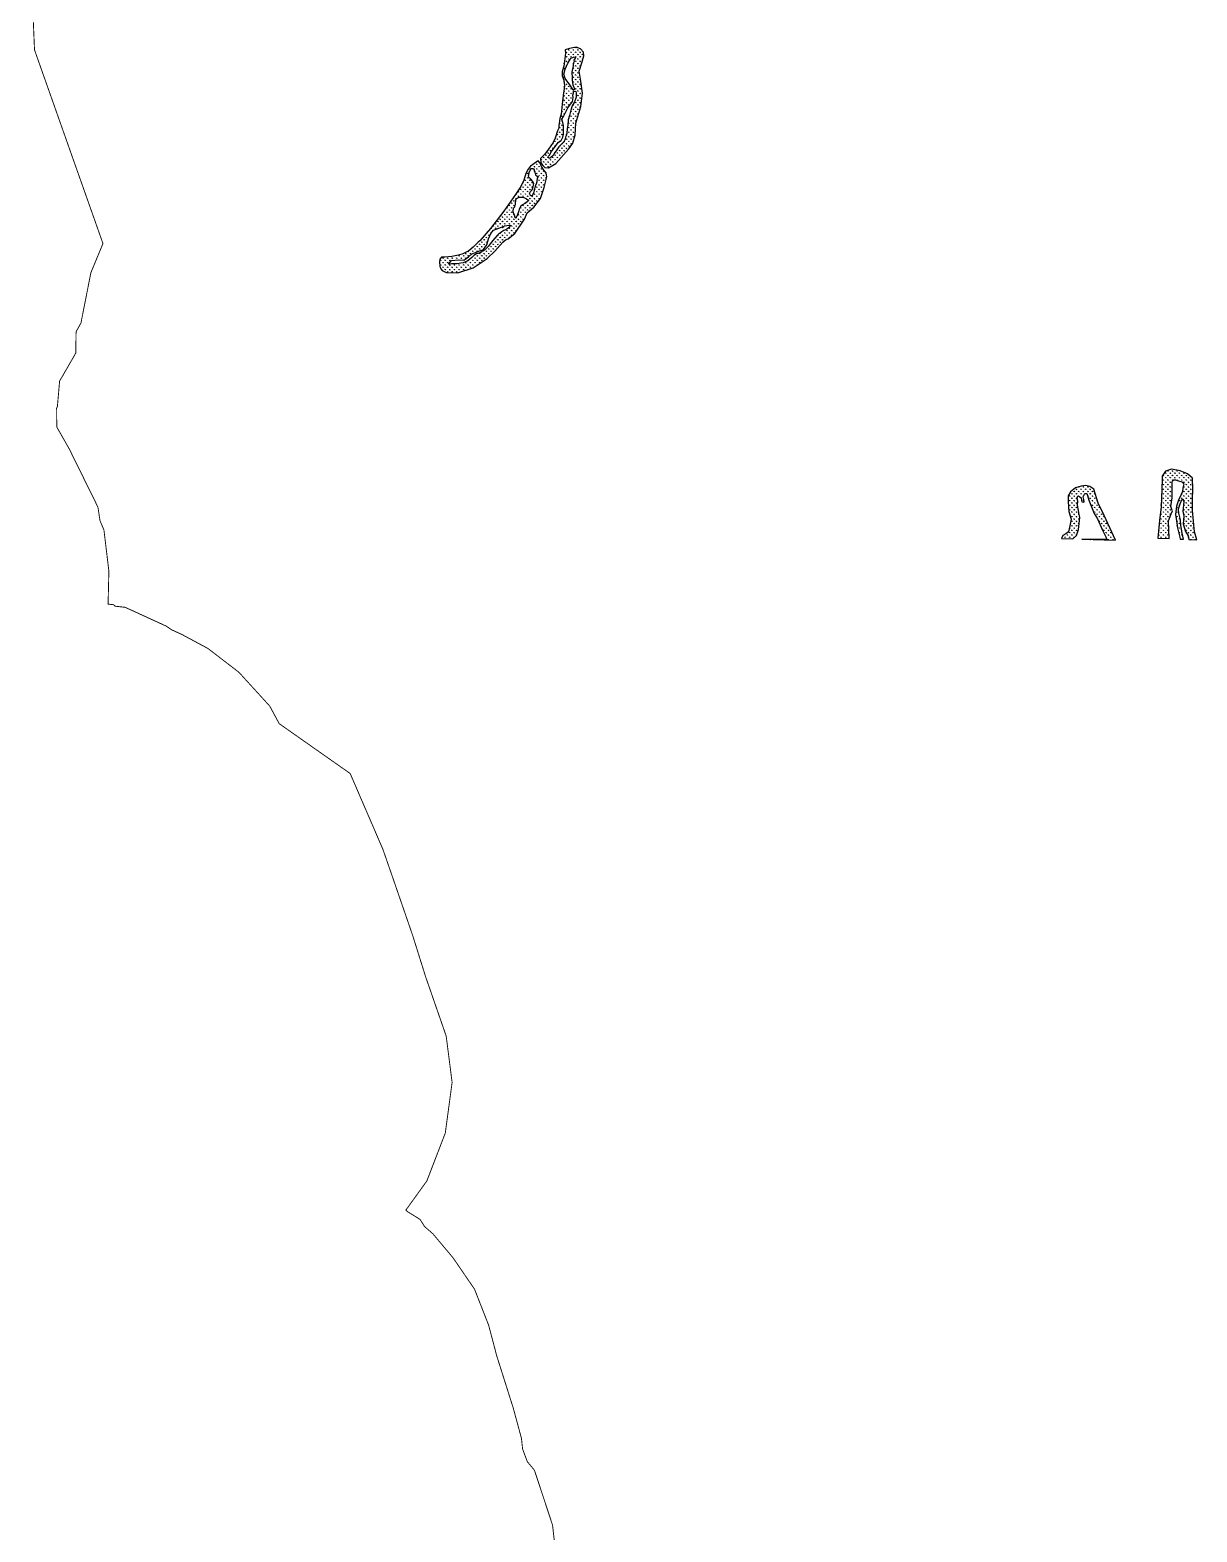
# Model space of a CAD drawing. Header units: metres. Extents: x 255476 to 378809, y 1739479 to 2227865.
# Drawn here: x 326743 to 333238, y 1805524 to 1813879 of the extents above; entities that cross this region are included whole.
import ezdxf

# ---------------------------------------------------------------- set-up
doc = ezdxf.new("R2010")
doc.units = ezdxf.units.M
doc.header["$MEASUREMENT"] = 0
doc.layers.add('COASTLINE', color=5, linetype='Continuous')
doc.layers.add('MANGROOVE BUFFER ZONE', color=120, linetype='Continuous')

msp = doc.modelspace()

# ---------------------------------------------------------------- hatches: boundary and pattern name
at = {"layer": 'MANGROOVE BUFFER ZONE'}
h = msp.add_hatch(dxfattribs=at)
h.set_pattern_fill('GRASS', color=256, scale=18)
h.paths.add_polyline_path([(329741.6, 1813218.9), (329764.2, 1813249), (329776.5, 1813293.7), (329780.1, 1813360.6), (329809.4, 1813454.5), (329818.3, 1813528.6), (329809.1, 1813593.6), (329800.3, 1813649.6), (329815.7, 1813702.2), (329825.6, 1813735.5), (329822.7, 1813756.1), (329806.1, 1813774.7), (329782.9, 1813783.7), (329746.4, 1813775.6), (329721, 1813768), (329722.7, 1813750), (329718.3, 1813705.6), (329714, 1813677.3), (329705.7, 1813649.1), (329705.6, 1813641), (329705.5, 1813624.8), (329713.4, 1813600.5), (329717.2, 1813568.1), (329708.6, 1813499.5), (329704.3, 1813467.1), (329699.8, 1813410.6), (329691.6, 1813386.4), (329687.2, 1813346), (329687.2, 1813341.9), (329687.1, 1813333.8), (329678.9, 1813317.7), (329666.5, 1813277.4), (329654.1, 1813253.2), (329629.6, 1813217), (329609.2, 1813188.9), (329584.7, 1813164.8), (329586.3, 1813139.6), (329597.2, 1813125.1), (329608.1, 1813114.4), (329629.2, 1813111.6), (329670.2, 1813136.8)])
h.paths.add_polyline_path([(329685.8, 1813228.9), (329675.8, 1813213), (329660.3, 1813191.8), (329654, 1813180.4), (329642.3, 1813170), (329639.8, 1813166.7), (329630.3, 1813166.5), (329628.3, 1813170.5), (329627.6, 1813173.3), (329629.7, 1813177.1), (329634.7, 1813183.5), (329646.2, 1813202.5), (329660.8, 1813222.8), (329684.8, 1813254.3), (329699.2, 1813265.2), (329704.7, 1813274.9), (329709.4, 1813283.6), (329712.3, 1813299.5), (329712.6, 1813347.6), (329709.2, 1813363.8), (329703.9, 1813383), (329711.4, 1813398.3), (329736.7, 1813446.6), (329762.1, 1813481.9), (329765.5, 1813503.7), (329765, 1813517.4), (329767.1, 1813529.8), (329768.4, 1813537.6), (329775.8, 1813539.1), (329780.2, 1813537.4), (329782.3, 1813529.5), (329782.6, 1813505.4), (329774.3, 1813480.1), (329760.8, 1813457.4), (329753.1, 1813432.6), (329745.7, 1813402.8), (329737.7, 1813378.6), (329736.4, 1813349.4), (329732.7, 1813330.8), (329730.3, 1813303.3), (329727.9, 1813290.3), (329723.5, 1813283.1), (329719.7, 1813268.9), (329716.2, 1813260.4), (329709.8, 1813253.3), (329697.7, 1813240.9)], flags=16)
h.paths.add_polyline_path([(329767, 1813546), (329762.2, 1813551.4), (329748.4, 1813573.2), (329721.2, 1813609.9), (329714.7, 1813633.3), (329721.8, 1813661.6), (329736, 1813695.1), (329748.9, 1813715.2), (329753, 1813722.4), (329764.3, 1813726.3), (329771.7, 1813729.4), (329775.5, 1813728.9), (329778.1, 1813728.3), (329778.6, 1813724.9), (329776.5, 1813721.7), (329769.9, 1813712), (329770.9, 1813703.4), (329767.9, 1813696.8), (329766.8, 1813685.7), (329765.3, 1813678.9), (329759.1, 1813644.7), (329759.6, 1813612.4), (329760, 1813600.2), (329764.8, 1813574.5), (329773, 1813552.1), (329773, 1813547.4), (329769.2, 1813546.4)], flags=16)
h = msp.add_hatch(dxfattribs=at)
h.set_pattern_fill('GRASS', color=256, scale=18)
h.paths.add_polyline_path([(329583.7, 1812941.2), (329604.8, 1813003.1), (329619.4, 1813062.8), (329615.7, 1813084.3), (329601.9, 1813099.2), (329589.2, 1813119), (329582.7, 1813138.8), (329570.6, 1813150.9), (329568.4, 1813148.8), (329540, 1813128.8), (329527.8, 1813120.8), (329515.5, 1813104.7), (329503.2, 1813080.5), (329490.8, 1813044.2), (329474.4, 1813008), (329445.7, 1812963.7), (329380.3, 1812871.2), (329306.8, 1812774.8), (329245.7, 1812706.5), (329237.5, 1812698.5), (329209, 1812670.4), (329184.6, 1812650.4), (329152.1, 1812634.4), (329127.8, 1812626.5), (329091.4, 1812618.7), (329050.9, 1812615), (329032.7, 1812615.1), (329024.5, 1812604.3), (329021.6, 1812588.5), (329023.9, 1812565.7), (329029.3, 1812550.6), (329037.6, 1812541.6), (329059.5, 1812529.8), (329124.5, 1812528.7), (329209.4, 1812556.4), (329287.8, 1812607.7), (329331, 1812649.1), (329374, 1812698.1), (329390, 1812711.1), (329403.7, 1812717.9), (329441.8, 1812747), (329495.3, 1812826.4), (329509.3, 1812862.8), (329546.8, 1812893.7)])
h.paths.add_polyline_path([(329517.8, 1812930.7), (329514.8, 1812927.8), (329509.9, 1812922.5), (329496.2, 1812914.8), (329484.9, 1812907.1), (329475.3, 1812898.8), (329468.1, 1812886.3), (329461.5, 1812867.7), (329460.1, 1812862.2), (329456.1, 1812852.3), (329453.7, 1812846.9), (329452.7, 1812841.9), (329450, 1812841.1), (329448.4, 1812838.5), (329448.3, 1812833.8), (329447.3, 1812832.8), (329444.9, 1812833.6), (329442.3, 1812838.4), (329441.8, 1812844.1), (329439.3, 1812849.3), (329434.8, 1812862.4), (329431.9, 1812870.8), (329431.4, 1812879), (329433.2, 1812883.3), (329436.7, 1812890.3), (329440.8, 1812894.9), (329442, 1812897.5), (329443.8, 1812904.9), (329444.7, 1812907.6), (329447.7, 1812937.1), (329449.5, 1812940.5), (329454.6, 1812944.5), (329466, 1812949.4), (329481.8, 1812949.8), (329491.6, 1812948.2), (329498, 1812944.5), (329507, 1812939.2), (329514.2, 1812934.6), (329517.3, 1812934.7), (329517.8, 1812933.3)], flags=16)
h.paths.add_polyline_path([(329533.2, 1812956.5), (329528.8, 1812958.3), (329523.5, 1812970.5), (329527.9, 1812981.2), (329538.7, 1812989.4), (329543.6, 1813006.3), (329546.2, 1813018.4), (329546.6, 1813025.4), (329541, 1813036.1), (329530.1, 1813049.2), (329519.6, 1813059.8), (329518.1, 1813068), (329519.1, 1813074), (329522.1, 1813087.1), (329526.8, 1813099.1), (329531.6, 1813109.6), (329539.2, 1813109.4), (329542.2, 1813109.1), (329545.5, 1813106.7), (329548.6, 1813102.1), (329549.6, 1813094.7), (329552.2, 1813087.5), (329556.2, 1813074.1), (329566.6, 1813066.2), (329572.3, 1813064.3), (329570.3, 1813060.3), (329566, 1813055), (329563.4, 1813038.6), (329562.3, 1813027.5), (329554.9, 1813010), (329550.9, 1812995.9), (329546.8, 1812977.5), (329541, 1812965.3), (329537.3, 1812957.5)], flags=16)
h.paths.add_polyline_path([(329417.4, 1812790.8), (329413.4, 1812783.5), (329403, 1812775), (329391.3, 1812768.1), (329379.9, 1812762.9), (329369.4, 1812756.7), (329360.9, 1812750.9), (329350.5, 1812743.1), (329343.3, 1812736.5), (329330.6, 1812720.8), (329310.6, 1812696.8), (329295, 1812677.5), (329273.2, 1812655.1), (329263.3, 1812647.9), (329248.9, 1812640.1), (329227.9, 1812633.2), (329214.1, 1812624.7), (329207.9, 1812619.4), (329202.5, 1812613), (329180.3, 1812595.2), (329153, 1812584.8), (329140.8, 1812581.4), (329120.6, 1812577.7), (329100.5, 1812579.2), (329089, 1812577.8), (329077.6, 1812576.6), (329073, 1812577.1), (329071.5, 1812577.2), (329089.5, 1812596.1), (329128.2, 1812600.8), (329156.7, 1812599.2), (329183.7, 1812617.5), (329202, 1812634.1), (329221.8, 1812641.7), (329244.8, 1812649.9), (329264.6, 1812657.1), (329276.7, 1812671), (329285.7, 1812684.9), (329295.6, 1812716.9), (329307.9, 1812747.4), (329322.1, 1812766), (329337, 1812771.8), (329366.9, 1812781.5), (329370.3, 1812781.1), (329380.2, 1812785.5), (329384.1, 1812789.3), (329397.5, 1812791.8), (329413.7, 1812792.7)], flags=16)
h = msp.add_hatch(dxfattribs=at)
h.set_pattern_fill('GRASS', color=256, scale=18)
h.paths.add_polyline_path([(333078.8, 1811148.9), (333094.1, 1811187.9), (333101.5, 1811203.4), (333097.1, 1811212.5), (333092, 1811228), (333099.2, 1811277.3), (333100, 1811355.6), (333100, 1811365), (333103.6, 1811372.2), (333109.5, 1811376.8), (333118.4, 1811376.4), (333135, 1811370.9), (333154.2, 1811366.3), (333164.8, 1811353.9), (333158.7, 1811332.4), (333158, 1811311.9), (333150.1, 1811294.4), (333135.3, 1811264.1), (333123.8, 1811230.4), (333118.5, 1811183.8), (333124.4, 1811148.7), (333129.1, 1811109.2), (333142.6, 1811058.1), (333144.9, 1811047.1), (333162.1, 1811046.4), (333156.2, 1811080.9), (333147.9, 1811122.9), (333145.4, 1811153.9), (333137.6, 1811191.3), (333134.8, 1811213.4), (333135.1, 1811215.5), (333142.5, 1811237.6), (333150.5, 1811257.2), (333159.9, 1811271), (333165.5, 1811254.2), (333158.7, 1811203), (333164.8, 1811174.9), (333161.6, 1811131.9), (333174.9, 1811089.1), (333189, 1811064.8), (333192.8, 1811045.2), (333237.9, 1811043.4), (333223.3, 1811086.8), (333212.5, 1811205.8), (333213.8, 1811265.6), (333215, 1811325.4), (333213.5, 1811386.1), (333184.7, 1811409.6), (333145, 1811427), (333096.6, 1811435.5), (333062.2, 1811425.6), (333044.8, 1811397.1), (333043.6, 1811379.3), (333038.4, 1811225.7), (333028.9, 1811151.3), (333020.4, 1811051.9), (333083.2, 1811049.5)])
h = msp.add_hatch(dxfattribs=at)
h.set_pattern_fill('GRASS', color=256, scale=18)
h.paths.add_polyline_path([(332711.7, 1811097), (332731, 1811060.5), (332736.6, 1811044.9), (332596.8, 1811046.4), (332784.5, 1811041.3), (332721.3, 1811177.9), (332688, 1811247.8), (332664.6, 1811323.9), (332641.8, 1811339.9), (332619.7, 1811345.7), (332592.9, 1811341.6), (332562.1, 1811332.1), (332533.8, 1811310.6), (332520.9, 1811287.3), (332521, 1811259.9), (332523.2, 1811223), (332524.5, 1811200.8), (332537.2, 1811157), (332532.8, 1811129.7), (332525.5, 1811094.8), (332522.3, 1811086.8), (332507.7, 1811076.7), (332491.8, 1811066.9), (332483.2, 1811049.5), (332547.1, 1811047.8), (332567.2, 1811066.8), (332579.2, 1811100.4), (332586.7, 1811167.2), (332581, 1811193.7), (332579.2, 1811206.2), (332573.9, 1811235.9), (332574.8, 1811257.6), (332571.1, 1811276.9), (332575.4, 1811286.4), (332578, 1811288), (332584.4, 1811283.9), (332593.3, 1811275.9), (332595.2, 1811262), (332597.2, 1811254.1), (332607.9, 1811251.8), (332609.5, 1811254.3), (332607.4, 1811267.4), (332605, 1811281.8), (332611.2, 1811297.3), (332616.1, 1811301.5), (332624.4, 1811300.2), (332629, 1811290.4), (332635.8, 1811263.2), (332646.9, 1811236.3), (332665.9, 1811190.1), (332685.1, 1811159.9)])

# ---------------------------------------------------------------- linework, layer by layer
at = {"layer": 'COASTLINE', "color": 1, "flags": 128}
msp.add_lwpolyline([(326745.7, 1814308, 5, 5, 0), (326768.1, 1813768.6, 5, 5, 0), (327149.1, 1812691.1, 5, 5, 0), (327081.9, 1812529.2, 5, 5, 0), (327026.5, 1812248.7, 5, 5, 0), (326999.5, 1812200.8, 5, 5, 0), (326997.7, 1812081.6, 5, 5, 0), (326907.8, 1811925.9, 5, 5, 0), (326895.5, 1811783.9, 5, 5, 0), (326890.5, 1811774.4, 5, 5, 0), (326891.2, 1811768.9, 5, 5, 0), (326892.1, 1811670.6, 5, 5, 0), (326961.5, 1811548.6, 5, 5, 0), (327000.2, 1811470.1, 5, 5, 0), (327031.1, 1811407.5, 5, 5, 0), (327121.1, 1811225.1, 5, 5, 0), (327132.8, 1811149, 5, 5, 0), (327154.6, 1811097.5, 5, 5, 0), (327182, 1810868.9, 5, 5, 0), (327177.7, 1810685.3, 5, 5, 0), (327207.5, 1810682, 5, 5, 0), (327215.5, 1810673.9, 5, 5, 0), (327272.7, 1810667.5, 5, 5, 0), (327500.1, 1810563.4, 5, 5, 0), (327530.9, 1810542.9, 5, 5, 0), (327534.1, 1810541.2, 5, 5, 0), (327588.3, 1810516.5, 5, 5, 0), (327733.7, 1810438.3, 5, 5, 0), (327905.7, 1810306.2, 5, 5, 0), (328077.6, 1810117.7, 5, 5, 0), (328130, 1810020.3, 5, 5, 0), (328524.9, 1809743, 5, 5, 0), (328707, 1809321.6, 5, 5, 0), (328751.5, 1809193.8, 5, 5, 0), (328872.7, 1808842.5, 5, 5, 0), (328944.4, 1808614, 5, 5, 0), (329003, 1808445, 5, 5, 0), (329059.3, 1808282.7, 5, 5, 0), (329092.4, 1808024.4, 5, 5, 0), (329054.4, 1807743, 5, 5, 0), (328951.7, 1807476.2, 5, 5, 0), (328834.7, 1807314, 5, 5, 0), (328845, 1807305, 5, 5, 0), (328913.9, 1807262.5, 5, 5, 0), (328938.8, 1807223, 5, 5, 0), (328985.6, 1807182.1, 5, 5, 0), (329098.2, 1807048.1, 5, 5, 0), (329217.2, 1806874.2, 5, 5, 0), (329295.6, 1806674, 5, 5, 0), (329326.8, 1806556.1, 5, 5, 0), (329340, 1806505.4, 5, 5, 0), (329373.8, 1806398.9, 5, 5, 0), (329432.7, 1806212.8, 5, 5, 0), (329478.2, 1806044.6, 5, 5, 0), (329484.8, 1805984.1, 5, 5, 0), (329511.1, 1805914.3, 5, 5, 0), (329550.6, 1805867, 5, 5, 0), (329651.5, 1805561.2, 5, 5, 0), (329674.5, 1805353.5, 5, 5, 0)], format="xyseb", dxfattribs=at)
at = {"layer": 'MANGROOVE BUFFER ZONE', "flags": 128}
for points in [[(329780.1, 1813360.6), (329809.4, 1813454.5), (329818.3, 1813528.6), (329809.1, 1813593.6), (329800.3, 1813649.6), (329815.7, 1813702.2), (329825.6, 1813735.5), (329822.7, 1813756.1), (329806.1, 1813774.7), (329782.9, 1813783.7), (329746.4, 1813775.6), (329721, 1813768), (329722.7, 1813750), (329718.3, 1813705.6), (329714, 1813677.3), (329705.7, 1813649.1), (329705.6, 1813641), (329705.5, 1813624.8), (329713.4, 1813600.5), (329717.2, 1813568.1), (329708.6, 1813499.5), (329704.3, 1813467.1), (329699.8, 1813410.6), (329691.6, 1813386.4), (329687.2, 1813346), (329687.2, 1813341.9), (329687.1, 1813333.8), (329678.9, 1813317.7), (329666.5, 1813277.4), (329654.1, 1813253.2), (329629.6, 1813217), (329609.2, 1813188.9), (329584.7, 1813164.8), (329586.3, 1813139.6), (329597.2, 1813125.1), (329608.1, 1813114.4), (329629.2, 1813111.6), (329670.2, 1813136.8), (329741.6, 1813218.9), (329764.2, 1813249), (329776.5, 1813293.7)], [(329767, 1813546), (329762.2, 1813551.4), (329748.4, 1813573.2), (329721.2, 1813609.9), (329714.7, 1813633.3), (329721.8, 1813661.6), (329736, 1813695.1), (329748.9, 1813715.2), (329753, 1813722.4), (329764.3, 1813726.3), (329771.7, 1813729.4), (329775.5, 1813728.9), (329778.1, 1813728.3), (329778.6, 1813724.9), (329776.5, 1813721.7), (329769.9, 1813712), (329770.9, 1813703.4), (329767.9, 1813696.8), (329766.8, 1813685.7), (329765.3, 1813678.9), (329759.1, 1813644.7), (329759.6, 1813612.4), (329760, 1813600.2), (329764.8, 1813574.5), (329773, 1813552.1), (329773, 1813547.4), (329769.2, 1813546.4)], [(329736.4, 1813349.4), (329732.7, 1813330.8), (329730.3, 1813303.3), (329727.9, 1813290.3), (329723.5, 1813283.1), (329719.7, 1813268.9), (329716.2, 1813260.4), (329709.8, 1813253.3), (329697.7, 1813240.9), (329685.8, 1813228.9), (329675.8, 1813213), (329660.3, 1813191.8), (329654, 1813180.4), (329642.3, 1813170), (329639.8, 1813166.7), (329630.3, 1813166.5), (329628.3, 1813170.5), (329627.6, 1813173.3), (329629.7, 1813177.1), (329634.7, 1813183.5), (329646.2, 1813202.5), (329660.8, 1813222.8), (329684.8, 1813254.3), (329699.2, 1813265.2), (329704.7, 1813274.9), (329709.4, 1813283.6), (329712.3, 1813299.5), (329712.6, 1813347.6), (329709.2, 1813363.8), (329703.9, 1813383), (329711.4, 1813398.3), (329736.7, 1813446.6), (329762.1, 1813481.9), (329765.5, 1813503.7), (329765, 1813517.4), (329767.1, 1813529.8), (329768.4, 1813537.6), (329775.8, 1813539.1), (329780.2, 1813537.4), (329782.3, 1813529.5), (329782.6, 1813505.4), (329774.3, 1813480.1), (329760.8, 1813457.4), (329753.1, 1813432.6), (329745.7, 1813402.8), (329737.7, 1813378.6)], [(329619.4, 1813062.8), (329615.7, 1813084.3), (329601.9, 1813099.2), (329589.2, 1813119), (329582.7, 1813138.8), (329570.6, 1813150.9), (329568.4, 1813148.8), (329540, 1813128.8), (329527.8, 1813120.8), (329515.5, 1813104.7), (329503.2, 1813080.5), (329490.8, 1813044.2), (329474.4, 1813008), (329445.7, 1812963.7), (329380.3, 1812871.2), (329306.8, 1812774.8), (329245.7, 1812706.5), (329237.5, 1812698.5), (329209, 1812670.4), (329184.6, 1812650.4), (329152.1, 1812634.4), (329127.8, 1812626.5), (329091.4, 1812618.7), (329050.9, 1812615), (329032.7, 1812615.1), (329024.5, 1812604.3), (329021.6, 1812588.5), (329023.9, 1812565.7), (329029.3, 1812550.6), (329037.6, 1812541.6), (329059.5, 1812529.8), (329124.5, 1812528.7), (329209.4, 1812556.4), (329287.8, 1812607.7), (329331, 1812649.1), (329374, 1812698.1), (329390, 1812711.1), (329403.7, 1812717.9), (329441.8, 1812747), (329495.3, 1812826.4), (329509.3, 1812862.8), (329546.8, 1812893.7), (329583.7, 1812941.2), (329604.8, 1813003.1)], [(329519.6, 1813059.8), (329518.1, 1813068), (329519.1, 1813074), (329522.1, 1813087.1), (329526.8, 1813099.1), (329531.6, 1813109.6), (329539.2, 1813109.4), (329542.2, 1813109.1), (329545.5, 1813106.7), (329548.6, 1813102.1), (329549.6, 1813094.7), (329552.2, 1813087.5), (329556.2, 1813074.1), (329566.6, 1813066.2), (329572.3, 1813064.3), (329570.3, 1813060.3), (329566, 1813055), (329563.4, 1813038.6), (329562.3, 1813027.5), (329554.9, 1813010), (329550.9, 1812995.9), (329546.8, 1812977.5), (329541, 1812965.3), (329537.3, 1812957.5), (329533.2, 1812956.5), (329528.8, 1812958.3), (329523.5, 1812970.5), (329527.9, 1812981.2), (329538.7, 1812989.4), (329543.6, 1813006.3), (329546.2, 1813018.4), (329546.6, 1813025.4), (329541, 1813036.1), (329530.1, 1813049.2)], [(329491.6, 1812948.2), (329498, 1812944.5), (329507, 1812939.2), (329514.2, 1812934.6), (329517.3, 1812934.7), (329517.8, 1812933.3), (329517.8, 1812930.7), (329514.8, 1812927.8), (329509.9, 1812922.5), (329496.2, 1812914.8), (329484.9, 1812907.1), (329475.3, 1812898.8), (329468.1, 1812886.3), (329461.5, 1812867.7), (329460.1, 1812862.2), (329456.1, 1812852.3), (329453.7, 1812846.9), (329452.7, 1812841.9), (329450, 1812841.1), (329448.4, 1812838.5), (329448.3, 1812833.8), (329447.3, 1812832.8), (329444.9, 1812833.6), (329442.3, 1812838.4), (329441.8, 1812844.1), (329439.3, 1812849.3), (329434.8, 1812862.4), (329431.9, 1812870.8), (329431.4, 1812879), (329433.2, 1812883.3), (329436.7, 1812890.3), (329440.8, 1812894.9), (329442, 1812897.5), (329443.8, 1812904.9), (329444.7, 1812907.6), (329447.7, 1812937.1), (329449.5, 1812940.5), (329454.6, 1812944.5), (329466, 1812949.4), (329481.8, 1812949.8)], [(329413.7, 1812792.7), (329417.4, 1812790.8), (329413.4, 1812783.5), (329403, 1812775), (329391.3, 1812768.1), (329379.9, 1812762.9), (329369.4, 1812756.7), (329360.9, 1812750.9), (329350.5, 1812743.1), (329343.3, 1812736.5), (329330.6, 1812720.8), (329310.6, 1812696.8), (329295, 1812677.5), (329273.2, 1812655.1), (329263.3, 1812647.9), (329248.9, 1812640.1), (329227.9, 1812633.2), (329214.1, 1812624.7), (329207.9, 1812619.4), (329202.5, 1812613), (329180.3, 1812595.2), (329153, 1812584.8), (329140.8, 1812581.4), (329120.6, 1812577.7), (329100.5, 1812579.2), (329089, 1812577.8), (329077.6, 1812576.6), (329073, 1812577.1), (329071.5, 1812577.2), (329089.5, 1812596.1), (329128.2, 1812600.8), (329156.7, 1812599.2), (329183.7, 1812617.5), (329202, 1812634.1), (329221.8, 1812641.7), (329244.8, 1812649.9), (329264.6, 1812657.1), (329276.7, 1812671), (329285.7, 1812684.9), (329295.6, 1812716.9), (329307.9, 1812747.4), (329322.1, 1812766), (329337, 1812771.8), (329366.9, 1812781.5), (329370.3, 1812781.1), (329380.2, 1812785.5), (329384.1, 1812789.3), (329397.5, 1812791.8)], [(333109.5, 1811376.8), (333118.4, 1811376.4), (333135, 1811370.9), (333154.2, 1811366.3), (333164.8, 1811353.9), (333158.7, 1811332.4), (333158, 1811311.9), (333150.1, 1811294.4), (333135.3, 1811264.1), (333123.8, 1811230.4), (333118.5, 1811183.8), (333124.4, 1811148.7), (333129.1, 1811109.2), (333142.6, 1811058.1), (333144.9, 1811047.1), (333162.1, 1811046.4), (333156.2, 1811080.9), (333147.9, 1811122.9), (333145.4, 1811153.9), (333137.6, 1811191.3), (333134.8, 1811213.4), (333135.1, 1811215.5), (333142.5, 1811237.6), (333150.5, 1811257.2), (333159.9, 1811271), (333165.5, 1811254.2), (333158.7, 1811203), (333164.8, 1811174.9), (333161.6, 1811131.9), (333174.9, 1811089.1), (333189, 1811064.8), (333192.8, 1811045.2), (333237.9, 1811043.4), (333223.3, 1811086.8), (333212.5, 1811205.8), (333213.8, 1811265.6), (333215, 1811325.4), (333213.5, 1811386.1), (333184.7, 1811409.6), (333145, 1811427), (333096.6, 1811435.5), (333062.2, 1811425.6), (333044.8, 1811397.1), (333043.6, 1811379.3), (333038.4, 1811225.7), (333028.9, 1811151.3), (333020.4, 1811051.9), (333083.2, 1811049.5), (333078.8, 1811148.9), (333094.1, 1811187.9), (333101.5, 1811203.4), (333097.1, 1811212.5), (333092, 1811228), (333099.2, 1811277.3), (333100, 1811355.6), (333100, 1811365), (333103.6, 1811372.2)], [(332664.6, 1811323.9), (332641.8, 1811339.9), (332619.7, 1811345.7), (332592.9, 1811341.6), (332562.1, 1811332.1), (332533.8, 1811310.6), (332520.9, 1811287.3), (332521, 1811259.9), (332523.2, 1811223), (332524.5, 1811200.8), (332537.2, 1811157), (332532.8, 1811129.7), (332525.5, 1811094.8), (332522.3, 1811086.8), (332507.7, 1811076.7), (332491.8, 1811066.9), (332483.2, 1811049.5), (332547.1, 1811047.8), (332567.2, 1811066.8), (332579.2, 1811100.4), (332586.7, 1811167.2), (332581, 1811193.7), (332579.2, 1811206.2), (332573.9, 1811235.9), (332574.8, 1811257.6), (332571.1, 1811276.9), (332575.4, 1811286.4), (332578, 1811288), (332584.4, 1811283.9), (332593.3, 1811275.9), (332595.2, 1811262), (332597.2, 1811254.1), (332607.9, 1811251.8), (332609.5, 1811254.3), (332607.4, 1811267.4), (332605, 1811281.8), (332611.2, 1811297.3), (332616.1, 1811301.5), (332624.4, 1811300.2), (332629, 1811290.4), (332635.8, 1811263.2), (332646.9, 1811236.3), (332665.9, 1811190.1), (332685.1, 1811159.9), (332711.7, 1811097), (332731, 1811060.5), (332736.6, 1811044.9), (332596.8, 1811046.4), (332784.5, 1811041.3), (332721.3, 1811177.9), (332688, 1811247.8)]]:
    msp.add_lwpolyline(points, close=True, dxfattribs=at)

doc.saveas('drawing.dxf')
